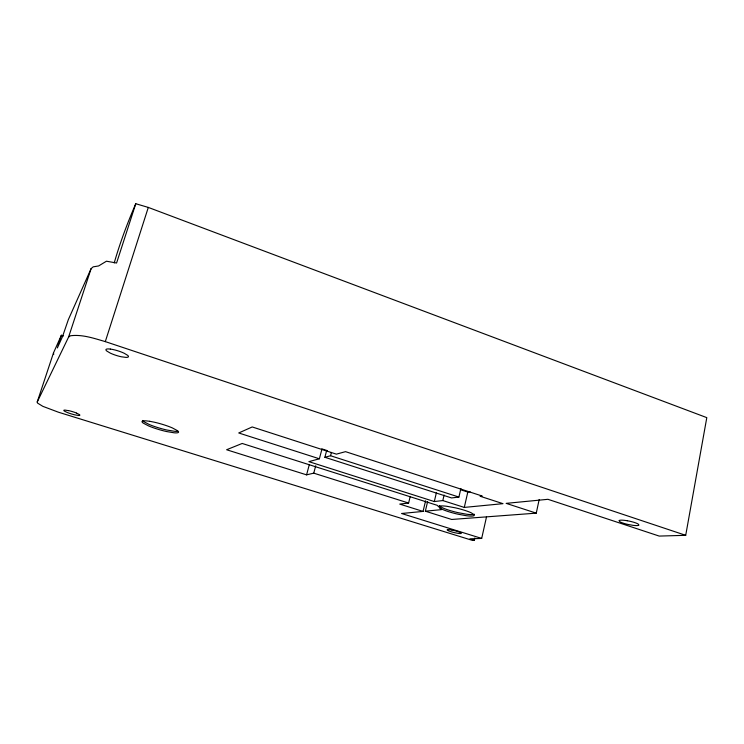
<?xml version="1.0" encoding="UTF-8"?>
<svg xmlns="http://www.w3.org/2000/svg" width="744" height="744" viewBox="0 0 744 744"><rect width="100%" height="100%" fill="white"/><g stroke="black" fill="none" stroke-linecap="round" stroke-linejoin="round"><path stroke-width="1.12" d="M539.168 499.54L536.266 513.146L506.153 503.363L547.947 499.308L659.203 536.08L685.708 535.317L706.8 417.635L148.298 207.418L135.771 203.726C127.419 222.986 120.063 242.656 114.213 262.939M474.849 537.949L474.337 540.2L469.901 538.833L481.684 538.433L486.455 517.117M321.901 449.255L319.381 458.788L308.881 461.652L434.31 501.549L442.81 500.563L464.293 507.417L467.809 492.063L470.096 491.775M326.597 450.752L324.877 457.29L451.562 497.941L458.909 497.066L460.889 488.492M427.623 501.614L425.345 511.193L441.508 509.631L439.881 508.003L440.234 506.524L439.276 505.557M442.81 500.563L444.103 495.048M434.31 501.549L436.356 492.881M481.684 538.433L401.565 513.5L423.066 511.416L425.587 500.824M423.066 511.416L399.751 504.097L408.614 503.046L410.195 496.527M324.877 457.29L330.55 455.737L331.415 452.426M439.881 508.003L441.955 509.156A18.581 2.892 13.5 0 0 457.653 514.132L466.256 515.704A17.689 2.753 13.5 0 0 474.328 515.053L471.501 512.951A18.563 2.892 13.5 0 0 455.43 507.845L446.623 506.255A17.698 2.753 13.5 0 0 438.923 507.045L437.202 505.316L242.191 443.461L226.595 449.748L306.584 474.858L313.754 473.156L315.716 465.763M306.584 474.858L309.253 464.814M474.337 540.2L472.059 540.274L58.395 412.195L42.845 406.345L37.591 403.108L37.2 402.048L68.588 337.069L70.522 335.758C82.361 334.242 94.07 338.381 105.304 341.608L148.298 207.418M135.771 203.726L116.585 263.004L106.448 261.209L98.589 265.961L93.186 266.845L91.112 268.621L68.336 319.65L62.515 336.595L57.353 347.95L61.371 335.256L63.445 335.944M68.588 337.069L91.112 268.621M37.2 402.048L53.466 352.963L61.371 335.256M464.293 507.417L503 503.669L480.131 496.248L482.159 496.016L345.523 451.654L336.39 454.147L252.216 426.954L238.712 432.971L319.381 458.788M536.266 513.146L451.692 519.47L425.345 511.193M68.485 410.651L65.258 410.121A8.119 1.19 16.8 0 0 64.523 411.162L67.183 412.455A8.528 1.256 16.8 0 0 75.135 414.92L78.343 415.459A8.119 1.19 16.8 0 0 79.171 414.445L76.539 413.162M313.754 473.156L408.614 503.046M330.55 455.737L458.909 497.066M460.331 489.636L467.809 492.063M321.882 448.883L327.407 450.669M105.304 341.608L685.708 535.317M440.234 506.524L442.299 507.687A18.581 2.92 13.5 0 0 457.997 512.653L466.59 514.225A17.689 2.781 13.5 0 0 474.272 514.225M53.466 352.963L53.763 354.284M142.56 420.472A18.423 2.976 16.2 0 0 143.638 421.578L149.107 424.443A19.344 3.125 16.2 0 0 166.861 430.023L174.57 431.306A18.414 2.976 16.2 0 0 177.184 431.371M68.541 410.586A8.528 1.256 16.8 0 1 76.595 413.087M110.335 349.066L108.224 348.908A11.439 2.409 17.4 0 0 106.755 351.01L110.298 353.121A12.006 2.53 17.4 0 0 121.402 356.794L126.043 357.399A11.43 2.409 17.4 0 0 127.708 355.372L124.211 353.261A11.997 2.53 17.4 0 0 112.921 349.513L110.335 349.066M149.758 421.309L146.205 420.862A18.423 2.948 16.2 0 0 143.183 423.094L148.642 425.94A19.353 3.097 16.2 0 0 166.405 431.511L174.124 432.803A18.414 2.948 16.2 0 0 177.63 430.757L172.32 427.902A19.325 3.088 16.2 0 0 154.064 422.146L149.758 421.309M627.248 520.735L624.737 520.372A9.942 1.73 11.7 0 0 618.999 520.679L619.91 521.776A10.444 1.814 11.7 0 0 628.038 524.464L633.107 525.348A9.942 1.73 11.7 0 0 638.938 525.078L638.101 523.99A10.435 1.814 11.7 0 0 629.88 521.256L627.248 520.735M451.924 530.054L450.25 529.774A7.096 0.967 13.6 0 0 447.135 529.942L448.325 530.723A7.459 1.023 13.6 0 0 454.677 532.695L458.146 533.364A7.096 0.967 13.6 0 0 461.327 533.216L460.155 532.434A7.449 1.023 13.6 0 0 453.747 530.444L451.924 530.054"/></g></svg>
